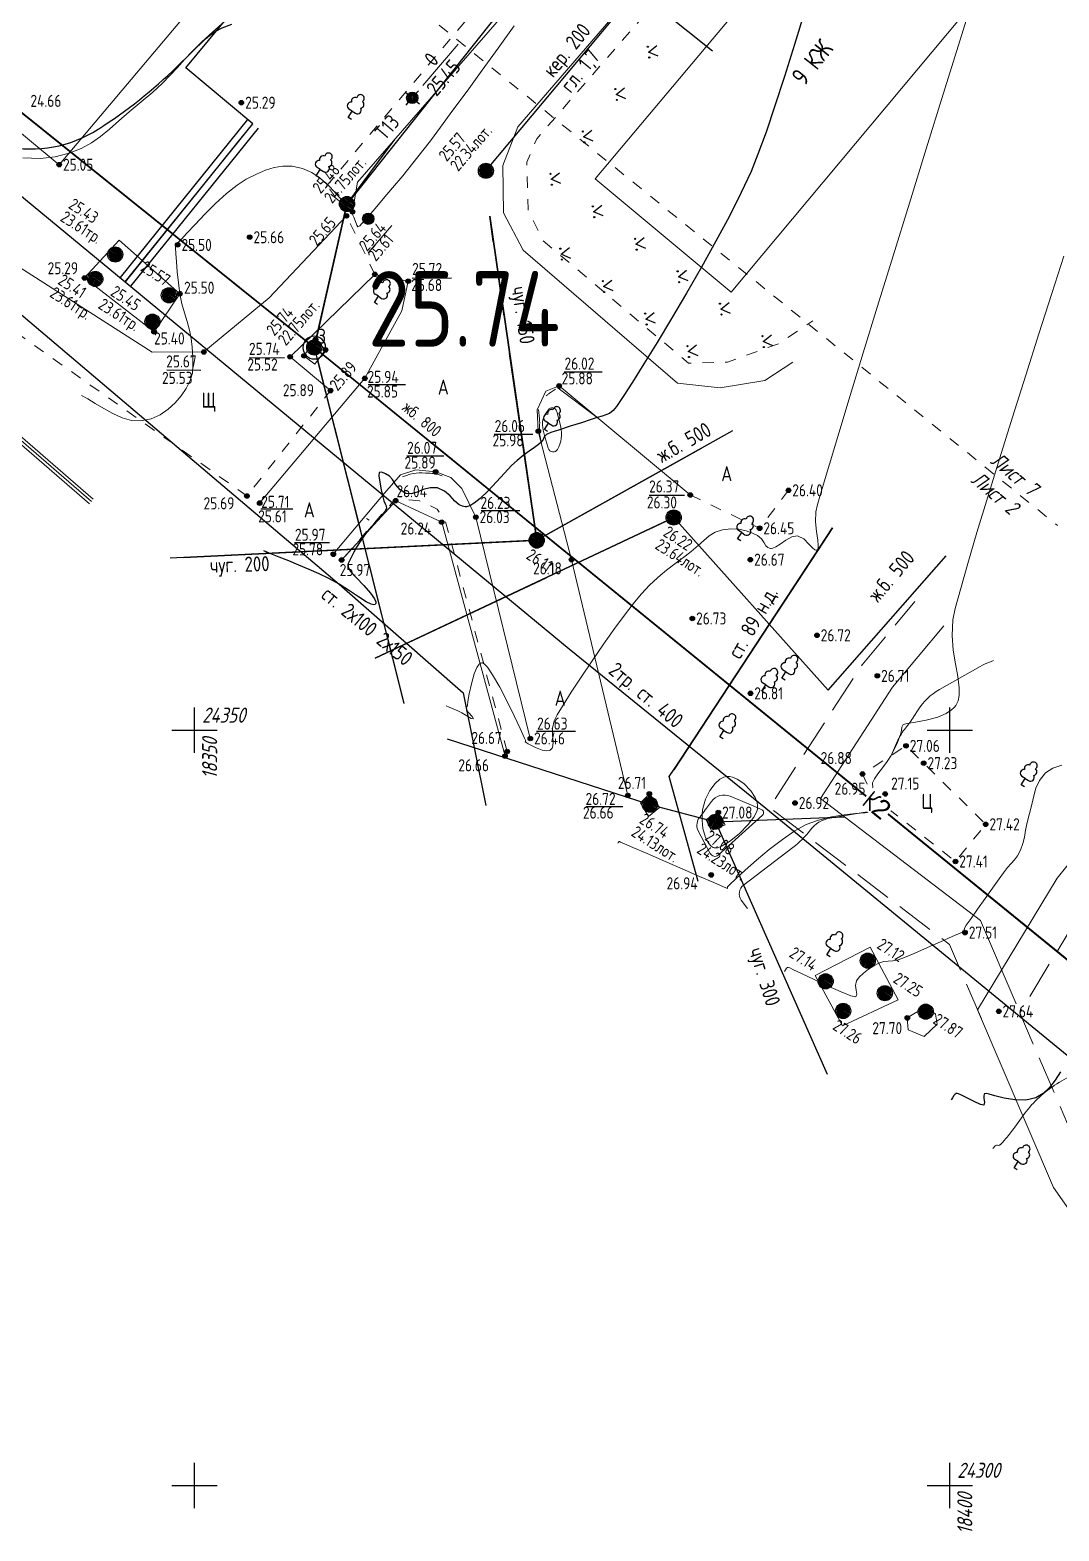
# Model space of a CAD drawing. Header units: metres. Extents: x 2491 to 4492, y 1184 to 2058.
# Drawn here: x 2931.1 to 2999.3, y 1303.2 to 1402.6 of the extents above; entities that cross this region are included whole.
import ezdxf
from ezdxf.enums import TextEntityAlignment as Align

# ---------------------------------------------------------------- set-up
doc = ezdxf.new("R2010")
doc.units = ezdxf.units.M
for name, pattern in [('g5_01_5x1_5', [1.5, 0.75, -0.75]), ('g5_05x2', [3.5, 2.5, -1]), ('осеваяX2', [4, 2.5, -0.5, 0.5, -0.5])]:
    doc.linetypes.add(name, pattern=pattern)
for name, color, linetype, transparency in [('01_Геодезические пункты', 7, 'Continuous', 0.6), ('02_Сетка', 7, 'Continuous', 0.6), ('03_Здания и строения', 7, 'Continuous', 0.6), ('06_Инженерно-технические сооружения', 7, 'Continuous', 0.6), ('10_Границы покрытий и угодий', 7, 'Continuous', 0.6), ('13_Растительность', 7, 'Continuous', 0.6), ('14_Ограждения', 7, 'Continuous', 0.6), ('19_Горизонтали', 7, 'Continuous', 0.6), ('30_Канализация', 7, 'Continuous', 0.6), ('32_Теплосеть', 7, 'Continuous', 0.6), ('33_Газопровод', 7, 'Continuous', 0.6), ('44_Крышки колодцев', 7, 'Continuous', 0.6), ('45_Номера колодцев', 7, 'Continuous', 0.6), ('61_Отметки высоты поверхности', 7, 'Continuous', 0.6)]:
    doc.layers.add(name, color=color, linetype=linetype, transparency=transparency)
doc.layers.add('rastr', color=7, linetype='Continuous')
doc.layers.add('Сетка', color=7, linetype='Continuous')
for name, color, linetype, lineweight in [('Сети_Г1.Метки', 132, 'Continuous', 30), ('Сети_Горизонтали.Вспомогательные', 1, 'Continuous', 9), ('Сети_Горизонтали.Основные', 1, 'Continuous', 30), ('Сети_К1', 42, 'Continuous', 30), ('Сети_К2', 40, 'Continuous', 30), ('Сети_К2.Метки', 40, 'Continuous', 30), ('Сети_Т', 1, 'Continuous', 30), ('Сети_Трасса', 1, 'осеваяX2', 30)]:
    doc.layers.add(name, color=color, linetype=linetype, lineweight=lineweight)
doc.styles.add('LIKE11', font='GOST_0.TTF')
doc.styles.add('LIKE14', font='GOST_0.TTF')
doc.styles.add('LIKE17', font='GOST_0.TTF')
doc.styles.add('LIKE32', font='GOST_0.TTF')
doc.styles.add('LIKE36', font='GOST_0.TTF')
doc.styles.add('Line_GUGK', font='GOST_0.TTF')
doc.styles.get("Standard").update_dxf_attribs({"font": 'GOST_0.TTF'})
doc.linetypes.add('g5_121_t', pattern='A,4,-0.4,["Т",Line_GUGK,S=1,R=0,X=0,Y=-0.5],-1.2,12', length=17.6)
doc.linetypes.add('g5_122_g', pattern='A,1,-1,1.5,-0.4,["Г",Line_GUGK,S=1,R=0,X=0,Y=-0.5],-1.5,1.5,-1,4,-1,4,-1,3', length=20.9)
doc.linetypes.add('g5_122_k', pattern='A,1,-1,1.5,-0.4,["К",Line_GUGK,S=1,R=0,X=0,Y=-0.5],-1.5,1.5,-1,4,-1,4,-1,3', length=20.9)
doc.linetypes.add('g5_122_kl', pattern='A,1,-1,1.5,-0.4,["Кл",Line_GUGK,S=1,R=0,X=0,Y=-0.5],-2.4,1.5,-1,4,-1,4,-1,3', length=21.8)
doc.linetypes.add('g5_122_t', pattern='A,1,-1,1.5,-0.4,["Т",Line_GUGK,S=1,R=0,X=0,Y=-0.5],-1.5,1.5,-1,4,-1,4,-1,3', length=20.9)
doc.linetypes.add('g5_472', pattern='A,0,-4,[25,GUGK_2005.shx,S=0.4,R=0,X=0,Y=-0.2],0', length=4)
doc.linetypes.add('g5_474_1a', pattern='A,1,-0.25,[28,GUGK_2005.shx,S=1,R=0,X=0,Y=0],-0.25,1', length=2.5)
doc.linetypes.add('g5_476_2c', pattern='A,2.75,-0.25,[32,GUGK_2005.shx,S=1,R=0,X=0,Y=0],-0.25,2.75', length=6)

# ---------------------------------------------------------------- blocks, each defined once
blk = doc.blocks.new('g5_117t')
h = blk.add_hatch(color=255)
h.paths.add_polyline_path([(-0.038, -0.038), (-0.461, -0.038, 0.367426), (-0.038, -0.461)])
h.paths.add_polyline_path([(0.037, -0.461, 0.367426), (0.461, -0.038), (0.037, -0.038)])
h.paths.add_polyline_path([(0.461, 0.037, 0.921954), (-0.461, 0.037)])
at = {"color": 0}
for points in [[(-0.5, 0), (0.5, 0)], [(0, -0.5), (0, 0)]]:
    blk.add_lwpolyline(points, dxfattribs=at)
blk.add_circle((0, 0), 0.5, dxfattribs=at)
blk = doc.blocks.new('g5_117kb')
h = blk.add_hatch(color=255)
h.paths.add_polyline_path([(0.037, 0.037), (0.461, 0.037, 0.367426), (0.037, 0.461)])
h.paths.add_polyline_path([(-0.038, 0.461, 0.367426), (-0.461, 0.037), (-0.038, 0.037)])
h.paths.add_polyline_path([(-0.038, -0.038), (-0.461, -0.038, 0.367426), (-0.038, -0.461)])
h.paths.add_polyline_path([(0.037, -0.461, 0.367426), (0.461, -0.038), (0.037, -0.038)])
at = {"color": 0}
for points in [[(-0.5, 0), (0.5, 0)], [(0, 0.5), (0, -0.5)]]:
    blk.add_lwpolyline(points, dxfattribs=at)
blk.add_circle((0, 0), 0.5, dxfattribs=at)
blk = doc.blocks.new('g5_388_1')
at = {"color": 0}
blk.add_lwpolyline([(0, 0.497), (0.257, 0.497, 0.798042), (0.365, 0.973, 0.636328), (0.231, 1.405, 0.533064), (0, 1.75, 0.533064), (-0.231, 1.405, 0.636328), (-0.365, 0.973, 0.798042), (-0.257, 0.497)], format="xyb", dxfattribs=at)
for points in [[(0, 0.497), (-0.257, 0.497)], [(0.25, 0), (0, 0), (0, 0.497)]]:
    blk.add_lwpolyline(points, dxfattribs=at)
blk = doc.blocks.new('g5_117')
h = blk.add_hatch(color=255)
h.paths.add_polyline_path([(-0.299, 0.352), (0.352, -0.299, 0.177899), (0.463, 0, 0.639215)])
h.paths.add_polyline_path([(-0.352, 0.299, 0.177899), (-0.463, 0, 0.639215), (0.299, -0.352)])
at = {"color": 0}
blk.add_lwpolyline([(0.354, -0.354), (-0.354, 0.354)], dxfattribs=at)
blk.add_circle((0, 0), 0.5, dxfattribs=at)
blk = doc.blocks.new('g5_012')
at = {"color": 92}
for points in [[(0, -1.5), (0, 1.5)], [(-1.5, 0), (1.5, 0)]]:
    blk.add_lwpolyline(points, dxfattribs=at)
blk = doc.blocks.new('g5_330')
blk.add_hatch(color=0).paths.add_polyline_path([(0.15, 0, 1), (-0.15, 0, 1)])
at = {"color": 0}
blk.add_circle((0, 0), 0.15, dxfattribs=at)
blk = doc.blocks.new('g5_117kl')
h = blk.add_hatch(color=255)
h.paths.add_polyline_path([(0.418, 0.198, 0.633652), (-0.418, 0.198)])
h.paths.add_polyline_path([(-0.446, 0.122, 0.067116), (-0.463, 0, 0.067116), (-0.446, -0.122), (0.446, -0.122, 0.067116), (0.463, 0, 0.067116), (0.446, 0.122)])
h.paths.add_polyline_path([(-0.418, -0.198, 0.633652), (0.418, -0.198)])
at = {"color": 0}
for p, q in [((-0.474, 0.16), (0.474, 0.16)), ((-0.474, -0.16), (0.474, -0.16))]:
    blk.add_line(p, q, dxfattribs=at)
blk.add_circle((0, 0), 0.5, dxfattribs=at)
blk = doc.blocks.new('g5_416')
at = {"color": 0}
blk.add_lwpolyline([(0.362, 0.6), (0, 0), (-0.362, 0.6)], dxfattribs=at)
for centre in [(-0.362, 0), (0.362, 0)]:
    blk.add_circle(centre, 0.0375, dxfattribs=at)
blk = doc.blocks.new('g5_128b')
h = blk.add_hatch(color=255)
h.paths.add_polyline_path([(-0.163, 0.296, 0.273653), (-0.338, 0, 0.273653), (-0.163, -0.296)])
h.paths.add_polyline_path([(0.087, 0.326, 0.131884), (-0.087, 0.326), (-0.087, -0.326, 0.131884), (0.087, -0.326)])
h.paths.add_polyline_path([(0.163, -0.296, 0.273653), (0.338, 0, 0.273653), (0.163, 0.296)])
at = {"color": 0}
for points in [[(-0.125, -0.354), (-0.125, 0.354)], [(0.125, -0.354), (0.125, 0.354)]]:
    blk.add_lwpolyline(points, dxfattribs=at)
blk.add_circle((0, 0), 0.375, dxfattribs=at)
blk = doc.blocks.new('g5_005_1')
h = blk.add_hatch(color=255)
edge = h.paths.add_edge_path()
edge.add_arc((0, 0), 0.338, 0, 360)
edge = h.paths.add_edge_path(flags=16)
edge.add_arc((0, 0), 0.1, 0, 360)
at = {"color": 0}
for p, q in [((-0.625, 0), (-0.375, 0)), ((0, 0.625), (0, 0.375)), ((0.375, 0), (0.625, 0)), ((0, -0.375), (0, -0.625))]:
    blk.add_line(p, q, dxfattribs=at)
for radius in [0.375, 0.0625]:
    blk.add_circle((0, 0), radius, dxfattribs=at)

msp = doc.modelspace()

# ---------------------------------------------------------------- linework, layer by layer
at = {"layer": '01_Геодезические пункты', "color": 7, "lineweight": 20, "flags": 128}
msp.add_lwpolyline([(2959.476, 1401.678), (2957.149, 1398.961)], dxfattribs=at)
at = {"layer": '03_Здания и строения', "color": 7, "linetype": 'Continuous', "lineweight": 20, "flags": 128}
msp.add_lwpolyline([(3069.687, 1495.024), (3036.338, 1454.935), (3031.907, 1458.675), (3000.328, 1421.124), (2995.659, 1425.029), (2968.563, 1392.768), (2977.551, 1385.267), (3004.184, 1417.107), (3008.578, 1413.476), (3041.129, 1452.411), (3045.681, 1448.698), (3078.003, 1488), (3069.687, 1495.024)], dxfattribs=at)
at = {"layer": '06_Инженерно-технические сооружения', "color": 7, "linetype": 'Continuous', "lineweight": 20, "flags": 128}
for points in [[(2939.349, 1382.643), (2934.742, 1386.21), (2937.048, 1388.723), (2941.059, 1385.164), (2939.349, 1382.643)], [(2949.274, 1381.054), (2950.035, 1382.137), (2950.702, 1381.445), (2949.984, 1380.512), (2949.274, 1381.054)], [(2949.274, 1381.054), (2950.035, 1382.137), (2950.702, 1381.445), (2949.984, 1380.512), (2949.274, 1381.054)], [(2972.822, 1351.14), (2972.141, 1352.048), (2971.562, 1351.462), (2972.088, 1350.557), (2972.822, 1351.14)], [(2975.892, 1350.362), (2976.709, 1350.815), (2977.151, 1349.994), (2976.262, 1349.617), (2975.892, 1350.362)], [(2983.129, 1340.024), (2986.771, 1341.894), (2988.627, 1338.418), (2984.928, 1336.693), (2983.129, 1340.024)], [(2989.288, 1336.427), (2989.221, 1337.218), (2990.475, 1337.963), (2991.084, 1337.465), (2991.188, 1336.814), (2990.346, 1335.978), (2989.288, 1336.427)]]:
    msp.add_lwpolyline(points, dxfattribs=at)
at = {"layer": '10_Границы покрытий и угодий', "color": 7, "linetype": 'Continuous', "lineweight": 20, "flags": 128}
for points in [[(2952.488, 1390.592), (2952.818, 1392.544), (2972.789, 1415.496), (2982.971, 1427.608), (2988.297, 1433.934), (2991.204, 1435.16), (2995.75, 1436.145), (2997.017, 1436.607), (2999.582, 1439.213), (3017.866, 1461.459), (3024.623, 1469.68), (3025.257, 1473.315), (3024.495, 1475.546), (3022.935, 1477.264), (3015.017, 1484.075), (3012.747, 1486.028), (3011.185, 1487.372), (2989.261, 1506.284), (2972.006, 1521.235)], [(2976.71, 1411.631), (2963.429, 1396.22), (2962.443, 1393.646), (2962.49, 1390.528), (2963.783, 1388.06), (2974.01, 1379.248), (2976.833, 1378.94), (2979.792, 1379.419), (2981.642, 1380.624)], [(2918.553, 1394.511), (2939.218, 1381.288), (2942.643, 1381.308), (2946.97, 1384.896), (2952.091, 1390.318)], [(2953.97, 1386.449), (2956.178, 1386), (2955.76, 1384.041), (2953.306, 1379.565), (2946.339, 1371.305)], [(2953.97, 1386.449), (2948.355, 1380.988), (2951.035, 1378.753)], [(2953.97, 1386.449), (2948.355, 1380.988), (2951.035, 1378.753)], [(2970.719, 1351.94), (2966.984, 1367.554), (2964.79, 1376.07), (2964.721, 1377.478), (2965.285, 1378.713), (2966.168, 1379.062), (2974.85, 1371.841)], [(2951.216, 1367.917), (2954.613, 1371.971), (2955.672, 1373.185), (2956.676, 1373.504), (2957.997, 1373.368), (2958.999, 1373.007), (2959.732, 1372.261), (2960.651, 1370.376), (2964.258, 1355.722)], [(2996.427, 1338.144), (2994.061, 1343.662), (2983.463, 1351.743), (2988.242, 1359.117), (2991.645, 1363.173)], [(3004.907, 1353.621), (2999.149, 1346.472), (2993.876, 1337.749), (2998.908, 1326.001), (3004.985, 1317.322), (3023.595, 1308.755), (3029.273, 1311.673), (3034.183, 1317.238), (3037.029, 1321.827), (3038.554, 1325.59)]]:
    msp.add_lwpolyline(points, dxfattribs=at)
at = {"layer": '10_Границы покрытий и угодий', "color": 7, "linetype": 'g5_01_5x1_5', "lineweight": 20, "flags": 128}
for points in [[(2973.45, 1419.229), (2950.62, 1392.124), (2952.488, 1390.592)], [(2977.74, 1410.412), (2964.681, 1395.42), (2964.023, 1393.875), (2964.109, 1390.722), (2965.115, 1388.677), (2974.73, 1380.568), (2977.312, 1380.627), (2980.751, 1381.881), (2982.968, 1383.374)], [(2916.793, 1392.229), (2926.774, 1385.043), (2945.496, 1371.775), (2951.035, 1378.753)], [(2953.97, 1386.449), (2952.091, 1390.318)], [(2953.97, 1386.449), (2952.091, 1390.318)], [(2962.729, 1354.858), (2958.641, 1370.113), (2958.085, 1370.908), (2956.913, 1371.454), (2955.342, 1371.592), (2951.765, 1367.533)], [(2974.85, 1371.841), (2979.441, 1369.638), (2981.357, 1372.15)], [(2986.255, 1353.367), (2986.943, 1351.87), (2992.411, 1347.576), (2994.409, 1350.038), (2990.308, 1354.085), (2989.133, 1355.229), (2986.255, 1353.367)]]:
    msp.add_lwpolyline(points, dxfattribs=at)
at = {"layer": '10_Границы покрытий и угодий', "color": 7, "linetype": 'g5_05x2', "lineweight": 20, "flags": 128}
for points in [[(2994.129, 1337.159), (2992.023, 1342.072), (2980.105, 1351.159), (2986.228, 1360.606), (2989.73, 1364.78)], [(3006.854, 1352.053), (3001.201, 1345.035), (2996.68, 1337.554), (3001.104, 1327.223), (3006.645, 1319.31), (3023.535, 1311.535), (3027.711, 1313.681), (3032.169, 1318.734), (3034.792, 1322.963), (3036.237, 1326.529)]]:
    msp.add_lwpolyline(points, dxfattribs=at)
at = {"layer": '14_Ограждения', "color": 7, "linetype": 'g5_474_1a', "lineweight": 20, "flags": 128}
msp.add_lwpolyline([(2856.498, 1469.852), (2849.887, 1462.233), (2857.687, 1455.656), (2868.671, 1446.707), (2887.938, 1430.69), (2898.045, 1422.53), (2920.188, 1404.382), (2933.069, 1393.707), (2942.35, 1404.731)], dxfattribs=at)
at = {"layer": '14_Ограждения', "color": 7, "linetype": 'Continuous', "lineweight": 20, "flags": 128}
for points in [[(2853.306, 1441.331), (2865.779, 1431.367), (2935.065, 1371.261)], [(2853.556, 1441.643), (2866.035, 1431.675), (2935.327, 1371.563)]]:
    msp.add_lwpolyline(points, dxfattribs=at)
at = {"layer": '14_Ограждения', "color": 7, "linetype": 'g5_472', "lineweight": 20, "flags": 128}
msp.add_lwpolyline([(2853.431, 1441.487), (2865.907, 1431.521), (2935.196, 1371.412)], dxfattribs=at)
at = {"layer": '14_Ограждения', "color": 7, "linetype": 'g5_476_2c', "lineweight": 20, "flags": 128}
msp.add_lwpolyline([(2951.765, 1367.533), (2955.348, 1371.463), (2958.395, 1370.04), (2962.588, 1354.544)], dxfattribs=at)
at = {"layer": '19_Горизонтали', "color": 32, "linetype": 'Continuous', "lineweight": 30, "elevation": 25, "flags": 128}
msp.add_lwpolyline([(2920.239, 1397.771, 0.005629), (2920.55, 1397.716), (2921.594, 1397.543, -0.145001), (2923.269, 1396.728), (2923.269, 1396.728, 0.13461), (2924.937, 1395.875), (2929.496, 1394.925, 0.195998), (2935.642, 1396.054), (2935.685, 1396.082, 0.051041), (2940.863, 1400.191), (2942.76, 1402.04, -0.097929), (2943.868, 1402.762), (2944.493, 1403.013)], format="xyb", dxfattribs=at)
at = {"layer": '19_Горизонтали', "color": 32, "linetype": 'Continuous', "lineweight": 20, "flags": 128}
for points, elevation in [([(2965.938, 1378.848), (2965.522, 1378.573, 0.032398), (2965.372, 1378.458), (2965.3, 1378.396)], 26), ([(2964.979, 1375.335), (2964.89, 1375.803, -0.072414), (2964.867, 1376.342), (2964.867, 1376.342, 0.048972), (2964.869, 1376.884), (2964.811, 1377.501)], 26), ([(2958.42, 1373.118), (2958.158, 1373.194, 0.053611), (2957.742, 1373.268), (2957.742, 1373.268, 0.004771), (2957.318, 1373.293), (2957.098, 1373.304, 0.083565), (2956.312, 1373.211), (2955.993, 1373.118, 0.01447), (2955.862, 1373.075), (2955.796, 1373.052), (2955.796, 1373.052)], 26), ([(2988.142, 1354.588), (2988.604, 1355.614, -0.06876), (2989.103, 1356.407), (2989.103, 1356.407, 0.033561), (2989.66, 1357.169), (2989.941, 1357.615, -0.123405), (2991.346, 1358.953), (2994.052, 1360.487, -0.036489), (2994.624, 1360.758), (2994.92, 1360.873)], 27), ([(2978.637, 1344.455), (2978.229, 1345.025, -0.405823), (2978.379, 1346.018), (2981.648, 1348.506, 0.068022), (2982.794, 1349.653), (2982.794, 1349.653, -0.191136), (2984.094, 1350.44), (2987.341, 1350.986, 0.33065), (2987.545, 1351.198), (2987.568, 1351.379)], 27), ([(3001.659, 1334.018, 0.075282), (2998.976, 1332.759), (2998.921, 1332.722, 0.090112), (2996.896, 1330.763), (2996.337, 1329.983, -0.021704), (2995.753, 1329.241), (2995.515, 1328.963, -0.04092), (2995.364, 1328.813), (2995.354, 1328.805, -0.286524), (2995.196, 1328.783), (2995.196, 1328.783, 0.33361), (2995.049, 1328.749), (2994.894, 1328.565)], 28)]:
    msp.add_lwpolyline(points, format="xyb", dxfattribs=dict(at, elevation=elevation))
at = {"layer": '19_Горизонтали', "color": 32, "linetype": 'Continuous', "lineweight": 20, "elevation": 26, "flags": 128}
for points in [[(2966.106, 1378.908), (2968.689, 1376.965)], [(2953.587, 1370.176), (2953.408, 1370.294)]]:
    msp.add_lwpolyline(points, dxfattribs=at)
at = {"layer": '19_Горизонтали', "color": 32, "linetype": 'Continuous', "lineweight": 20, "flags": 128}
for points, elevation in [([(2965.225, 1377.143, 0.166588), (2965.066, 1376.483), (2965.066, 1376.483, 0.046834), (2965.197, 1375.782), (2965.44, 1374.937, 0.663975), (2966.066, 1374.862), (2966.066, 1374.862, 0.193477), (2966.27, 1376.356), (2966.014, 1377.373, 0.657559), (2965.432, 1377.467)], 26), ([(2975.517, 1350.523, -0.090931), (2975.423, 1350.428), (2975.423, 1350.428, 0.184593), (2975.352, 1350.323), (2975.304, 1350.118, 0.182593), (2975.372, 1349.602), (2976.171, 1348.114, 0.207871), (2976.409, 1347.926), (2976.409, 1347.926, 0.252696), (2976.692, 1347.994), (2979.637, 1350.638, 0.52435), (2979.591, 1350.995), (2979.591, 1350.995, 0.021343), (2979.018, 1351.262), (2977.491, 1351.894, 0.344789), (2976.253, 1351.55), (2975.922, 1351.101, 0.009569), (2975.624, 1350.68)], 27)]:
    msp.add_lwpolyline(points, format="xyb", close=True, dxfattribs=dict(at, elevation=elevation))
at = {"layer": '30_Канализация', "color": 42, "linetype": 'g5_122_kl', "lineweight": 30, "flags": 128}
for points in [[(2573.205, 1770.447), (2565.789, 1625.953), (2660.178, 1571.132), (2816.617, 1488.592), (2949.954, 1381.6), (3024.481, 1321.008), (3045.266, 1304.235), (3096.516, 1320.248), (3183.384, 1424.575), (3235.906, 1417.46), (3257.899, 1413.341), (3277.77, 1408.372)], [(2952.099, 1391.028), (2988.346, 1436.727), (3001.279, 1442.956), (3023.626, 1470.585), (3032.856, 1462.71), (3060.167, 1494.833), (3077.7, 1509.732)], [(2949.954, 1381.6), (2952.122, 1391.103), (2955.291, 1395.382)], [(2949.954, 1381.6), (2952.108, 1391.014)], [(2949.954, 1381.6), (2955.891, 1358.042)]]:
    msp.add_lwpolyline(points, dxfattribs=at)
at = {"layer": '30_Канализация', "color": 12, "linetype": 'g5_122_k', "lineweight": 30, "flags": 128}
for points in [[(2961.321, 1393.308), (2971.322, 1405.262), (2976.316, 1401.244)], [(2964.682, 1368.841), (2961.569, 1390.305)], [(2964.682, 1368.841), (2977.662, 1376.105)], [(2953.994, 1361.029), (2973.752, 1370.349), (2983.987, 1358.917), (2991.793, 1367.819)], [(2964.682, 1368.841), (2940.415, 1367.658)], [(2958.746, 1355.706), (2972.177, 1351.339), (2976.518, 1350.207), (2985.076, 1350.53)], [(2976.518, 1350.207), (2983.92, 1333.499)]]:
    msp.add_lwpolyline(points, dxfattribs=at)
at = {"layer": '32_Теплосеть', "color": 5, "linetype": 'g5_121_t', "lineweight": 30, "flags": 128}
for points in [[(2867.364, 1443.913), (2895.337, 1420.729), (2934.021, 1388.772), (2937.446, 1385.951), (2966.84, 1361.665), (2979.859, 1351.099), (3000.431, 1334.251), (3012.956, 1324.178), (3022.936, 1315.939), (3041.34, 1303.305), (3059.732, 1324.383)], [(2937.446, 1385.951), (2945.885, 1396.418), (2941.459, 1400.118), (2945.835, 1405.444)]]:
    msp.add_lwpolyline(points, dxfattribs=at)
at = {"layer": '32_Теплосеть', "color": 5, "linetype": 'g5_122_t', "lineweight": 30, "flags": 128}
msp.add_lwpolyline([(2865.598, 1428.51), (2870.596, 1434.306), (2902.794, 1407.222), (2925.863, 1387.741), (2951.605, 1365.941), (2959.817, 1358.75), (2961.31, 1351.286)], dxfattribs=at)
at = {"layer": '33_Газопровод', "color": 132, "linetype": 'g5_122_g', "lineweight": 30, "flags": 128}
msp.add_lwpolyline([(2975.383, 1346.252), (2973.457, 1353.203), (2974.082, 1354.103), (2984.27, 1369.655)], dxfattribs=at)
at = {"layer": '61_Отметки высоты поверхности', "color": 7, "linetype": 'Continuous', "lineweight": 5, "flags": 128}
msp.add_lwpolyline([(2953.529, 1387.873), (2955.083, 1389.672)], dxfattribs=at)
at = {"layer": '61_Отметки высоты поверхности', "flags": 128}
for points in [[(2956.445, 1386.19), (2959.042, 1386.21)], [(2945.647, 1380.925), (2947.994, 1380.933)], [(2940.199, 1380.119), (2942.44, 1380.104)], [(2966.507, 1379.995), (2969.027, 1379.987)], [(2953.531, 1379.159), (2955.999, 1379.153)], [(2961.874, 1375.869), (2964.429, 1375.869)], [(2956.079, 1374.432), (2958.525, 1374.432)], [(2972.126, 1371.834), (2974.471, 1371.823)], [(2946.421, 1370.918), (2948.542, 1370.925)], [(2961.006, 1370.81), (2963.566, 1370.81)], [(2948.651, 1368.689), (2950.965, 1368.699)], [(2964.677, 1356.204), (2967.263, 1356.194)], [(2967.966, 1351.207), (2970.391, 1351.217)]]:
    msp.add_lwpolyline(points, dxfattribs=at)
at = {"layer": 'rastr', "color": 5, "linetype": 'g5_01_5x1_5', "lineweight": 20, "flags": 128}
msp.add_lwpolyline([(2938.393, 1418.995), (2999.164, 1369.815)], dxfattribs=at)
at = {"layer": 'Сети_Г1.Метки', "color": 132, "linetype": 'Continuous', "lineweight": 30}
for p, q in [((2984.27, 1369.655), (2983.275, 1368.139)), ((2983.275, 1368.139), (2973.77, 1353.653))]:
    msp.add_line(p, q, dxfattribs=at)
at = {"layer": 'Сети_Горизонтали.Вспомогательные', "color": 42, "linetype": 'Continuous', "lineweight": 9, "flags": 128}
for points, elevation in [([(2993.811, 1405.479), (2992.716, 1401.972), (2991.597, 1398.376), (2990.472, 1394.754), (2989.36, 1391.168), (2988.282, 1387.68), (2987.256, 1384.351), (2986.302, 1381.244), (2985.438, 1378.421), (2984.685, 1375.944), (2984.06, 1373.875), (2983.584, 1372.275), (2983.276, 1371.207), (2983.155, 1370.734), (2983.136, 1370.066), (2983.206, 1369.419), (2983.294, 1368.853), (2983.33, 1368.5), (2983.313, 1368.315), (2983.272, 1368.237), (2983.24, 1368.213), (2983.196, 1368.198), (2983.102, 1368.215), (2982.947, 1368.332), (2982.712, 1368.593), (2982.365, 1368.943), (2981.948, 1369.133), (2981.57, 1369.061), (2981.18, 1368.844), (2980.799, 1368.58), (2980.516, 1368.401), (2980.324, 1368.319), (2980.208, 1368.301), (2980.155, 1368.306), (2980.093, 1368.321), (2979.988, 1368.37), (2979.865, 1368.482), (2979.736, 1368.677), (2979.566, 1368.943), (2979.302, 1369.165), (2978.977, 1369.315), (2978.561, 1369.461), (2978.077, 1369.569), (2977.544, 1369.607), (2976.985, 1369.542), (2976.494, 1369.375), (2976.105, 1369.137), (2975.755, 1368.838), (2975.379, 1368.488), (2974.912, 1368.095), (2974.517, 1367.799), (2974.093, 1367.489), (2973.643, 1367.153), (2973.168, 1366.779), (2972.671, 1366.354), (2972.152, 1365.866), (2971.615, 1365.303), (2971.151, 1364.746), (2970.552, 1363.962), (2969.859, 1363.012), (2969.114, 1361.958), (2968.357, 1360.861), (2967.629, 1359.783), (2966.971, 1358.785), (2966.425, 1357.928), (2966.031, 1357.275), (2965.83, 1356.886), (2965.729, 1356.407), (2965.733, 1355.938), (2965.764, 1355.516), (2965.753, 1355.234), (2965.698, 1355.067), (2965.629, 1354.981), (2965.583, 1354.946), (2965.515, 1354.914), (2965.348, 1354.893), (2965.042, 1354.946), (2964.6, 1355.117), (2964.128, 1355.365), (2963.927, 1355.489), (2963.963, 1355.555), (2963.862, 1355.781), (2963.592, 1356.373), (2963.199, 1357.209), (2962.731, 1358.164), (2962.236, 1359.116), (2961.759, 1359.943), (2961.424, 1360.431), (2961.215, 1360.655), (2961.101, 1360.721), (2961.054, 1360.727), (2960.995, 1360.713), (2960.883, 1360.638), (2960.728, 1360.425), (2960.546, 1360), (2960.361, 1359.344), (2960.222, 1358.683), (2960.132, 1358.157), (2960.091, 1357.908), (2960.044, 1357.749), (2960.043, 1357.598), (2960.188, 1357.412), (2960.411, 1357.173), (2960.49, 1357.011), (2960.339, 1357.046), (2960.065, 1357.225), (2959.731, 1357.425), (2959.453, 1357.551), (2959.163, 1357.674), (2958.893, 1357.785), (2958.678, 1357.873)], 26.5), ([(2944.017, 1403.182), (2943.243, 1402.511), (2942.499, 1401.825), (2941.892, 1401.218), (2941.374, 1400.665), (2940.899, 1400.142), (2940.419, 1399.626), (2939.888, 1399.091), (2939.259, 1398.514), (2938.484, 1397.871), (2937.692, 1397.215), (2937.011, 1396.613), (2936.398, 1396.069), (2935.807, 1395.582), (2935.196, 1395.154), (2934.52, 1394.787), (2933.736, 1394.481), (2932.799, 1394.237), (2931.8, 1394.128), (2930.669, 1394.158)], 25), ([(2963.202, 1402.908), (2962.134, 1401.428), (2961.079, 1399.971), (2960.07, 1398.582), (2959.139, 1397.309), (2958.321, 1396.197), (2957.647, 1395.293), (2957.151, 1394.642), (2956.489, 1393.807), (2955.81, 1392.975), (2955.146, 1392.177), (2954.527, 1391.446), (2953.983, 1390.812), (2953.545, 1390.309), (2953.243, 1389.967), (2953.109, 1389.819), (2952.97, 1389.66), (2952.844, 1389.598), (2952.775, 1389.702), (2952.693, 1389.94), (2952.578, 1390.241), (2952.411, 1390.539), (2952.223, 1390.794), (2951.906, 1391.207), (2951.48, 1391.715), (2950.971, 1392.257), (2950.401, 1392.771), (2949.792, 1393.194), (2949.169, 1393.464), (2948.489, 1393.603), (2947.879, 1393.621), (2947.303, 1393.532), (2946.729, 1393.348), (2946.12, 1393.081), (2945.444, 1392.745), (2944.841, 1392.36), (2944.15, 1391.799), (2943.423, 1391.132), (2942.709, 1390.429), (2942.06, 1389.757), (2941.526, 1389.186), (2941.16, 1388.784), (2941.011, 1388.621), (2940.9, 1388.524), (2940.825, 1388.456), (2940.794, 1388.403), (2940.769, 1388.347), (2940.774, 1388.202), (2940.793, 1387.824), (2940.829, 1387.273), (2940.884, 1386.607), (2940.96, 1385.884), (2941.059, 1385.164), (2941.194, 1384.499), (2941.359, 1383.891), (2941.533, 1383.319), (2941.692, 1382.763), (2941.813, 1382.203), (2941.875, 1381.619), (2941.909, 1380.965), (2941.925, 1380.414), (2941.884, 1379.917), (2941.747, 1379.424), (2941.474, 1378.885), (2941.147, 1378.403), (2940.751, 1377.937), (2940.288, 1377.513), (2939.755, 1377.156), (2939.153, 1376.892), (2938.48, 1376.747), (2937.862, 1376.772), (2937.233, 1376.947), (2936.612, 1377.226), (2936.015, 1377.56), (2935.459, 1377.903), (2934.964, 1378.207), (2934.545, 1378.425)], 25.5), ([(2999.58, 1387.662), (2998.78, 1385.173), (2997.931, 1382.515), (2997.059, 1379.765), (2996.188, 1376.998), (2995.344, 1374.292), (2994.551, 1371.722), (2993.835, 1369.364), (2993.22, 1367.294), (2992.733, 1365.59), (2992.397, 1364.327), (2992.238, 1363.581), (2992.183, 1362.548), (2992.261, 1361.571), (2992.409, 1360.659), (2992.562, 1359.826), (2992.659, 1359.081), (2992.653, 1358.557), (2992.579, 1358.21), (2992.488, 1358.002), (2992.429, 1357.905), (2992.349, 1357.798), (2992.155, 1357.606), (2991.797, 1357.367), (2991.232, 1357.127), (2990.47, 1356.926), (2989.757, 1356.802), (2989.211, 1356.719), (2988.949, 1356.64), (2988.858, 1356.463), (2988.842, 1356.273), (2988.799, 1356.045), (2988.707, 1355.796), (2988.566, 1355.452), (2988.377, 1355.04), (2988.142, 1354.588), (2987.889, 1354.196), (2987.582, 1353.784), (2987.28, 1353.388), (2987.041, 1353.04), (2986.926, 1352.774), (2986.931, 1352.452), (2987.028, 1352.176), (2987.159, 1351.915), (2987.314, 1351.692), (2987.473, 1351.524), (2987.568, 1351.379), (2987.591, 1351.186), (2987.521, 1351.016), (2987.418, 1350.932), (2987.279, 1350.882), (2987.104, 1350.834), (2986.886, 1350.814), (2986.433, 1350.791), (2985.799, 1350.747), (2985.037, 1350.665), (2984.203, 1350.529), (2983.35, 1350.319), (2982.533, 1350.018), (2981.785, 1349.607), (2980.949, 1349.031), (2980.082, 1348.359), (2979.243, 1347.658), (2978.489, 1346.994), (2977.877, 1346.436), (2977.467, 1346.049), (2977.315, 1345.901), (2977.313, 1345.838), (2977.309, 1345.782), (2977.062, 1345.888), (2976.404, 1346.174), (2975.452, 1346.59), (2974.324, 1347.083), (2973.137, 1347.602), (2972.008, 1348.095), (2971.055, 1348.511), (2970.497, 1348.754), (2970.238, 1348.865), (2970.155, 1348.9), (2970.143, 1348.904), (2970.136, 1348.9), (2970.115, 1348.881), (2970.08, 1348.838), (2970.05, 1348.797)], 27), ([(2999.446, 1353.959), (2998.866, 1353.764), (2998.378, 1353.438), (2997.976, 1352.945), (2997.736, 1352.44), (2997.59, 1351.912), (2997.471, 1351.351), (2997.311, 1350.746), (2997.152, 1350.162), (2997.054, 1349.653), (2996.975, 1349.194), (2996.874, 1348.761), (2996.71, 1348.328), (2996.507, 1347.954), (2996.308, 1347.676), (2996.098, 1347.435), (2995.865, 1347.172), (2995.595, 1346.829), (2995.299, 1346.417), (2994.872, 1345.817), (2994.376, 1345.12), (2993.878, 1344.416), (2993.44, 1343.795), (2993.126, 1343.348), (2993.002, 1343.164), (2992.993, 1343.06), (2992.977, 1342.963), (2992.756, 1342.855), (2992.198, 1342.6), (2991.425, 1342.254), (2990.56, 1341.871), (2989.723, 1341.509), (2989.037, 1341.222), (2988.623, 1341.066), (2988.26, 1340.992), (2987.962, 1340.975), (2987.672, 1340.946), (2987.331, 1340.836), (2986.998, 1340.663), (2986.646, 1340.436), (2986.312, 1340.18), (2986.036, 1339.918), (2985.856, 1339.672), (2985.797, 1339.364), (2985.842, 1339.049), (2985.88, 1338.78), (2985.804, 1338.607), (2985.49, 1338.672), (2984.836, 1338.938), (2983.981, 1339.326), (2983.064, 1339.759), (2982.222, 1340.161), (2981.696, 1340.408), (2981.434, 1340.524), (2981.34, 1340.558), (2981.319, 1340.561), (2981.284, 1340.549), (2981.225, 1340.503), (2981.156, 1340.407), (2981.088, 1340.296)], 27.5)]:
    msp.add_lwpolyline(points, dxfattribs=dict(at, elevation=elevation))
at = {"layer": 'Сети_Горизонтали.Вспомогательные', "color": 42, "linetype": 'Continuous', "lineweight": 9, "elevation": 27, "flags": 128}
msp.add_lwpolyline([(2975.691, 1351.09), (2975.669, 1350.963), (2975.641, 1350.702), (2975.636, 1350.299), (2975.693, 1349.769), (2975.857, 1349.171), (2976.054, 1348.792), (2976.236, 1348.591), (2976.372, 1348.506), (2976.443, 1348.48), (2976.509, 1348.47), (2976.671, 1348.489), (2976.973, 1348.606), (2977.451, 1348.897), (2978.094, 1349.414), (2978.69, 1350.019), (2979.059, 1350.507), (2979.239, 1350.846), (2979.3, 1351.049), (2979.31, 1351.141), (2979.308, 1351.249), (2979.27, 1351.472), (2979.14, 1351.814), (2978.858, 1352.261), (2978.388, 1352.749), (2977.966, 1353.036), (2977.65, 1353.165), (2977.449, 1353.202), (2977.354, 1353.203), (2977.261, 1353.194), (2977.078, 1353.149), (2976.815, 1353.019), (2976.49, 1352.744), (2976.14, 1352.274), (2975.868, 1351.706), (2975.691, 1351.09)], close=True, dxfattribs=at)
at = {"layer": 'Сети_Горизонтали.Основные', "color": 40, "linetype": 'Continuous', "lineweight": 30, "flags": 128}
for points, elevation in [([(2982.427, 1403.888), (2981.746, 1401.663), (2981.084, 1399.552), (2980.453, 1397.605), (2979.866, 1395.873), (2979.335, 1394.408), (2978.873, 1393.259), (2978.226, 1391.863), (2977.439, 1390.306), (2976.547, 1388.641), (2975.587, 1386.92), (2974.594, 1385.195), (2973.604, 1383.519), (2972.654, 1381.945), (2971.78, 1380.525), (2971.017, 1379.31), (2970.401, 1378.355), (2969.969, 1377.71), (2969.756, 1377.429), (2969.502, 1377.245), (2969.266, 1377.144), (2969.008, 1377.069), (2968.689, 1376.965), (2968.287, 1376.829), (2967.649, 1376.627), (2966.904, 1376.394), (2966.182, 1376.164), (2965.612, 1375.97), (2965.325, 1375.845), (2965.185, 1375.687), (2965.106, 1375.519), (2964.979, 1375.335), (2964.807, 1375.189), (2964.533, 1374.991), (2964.186, 1374.745), (2963.793, 1374.458), (2963.383, 1374.134), (2963.025, 1373.789), (2962.562, 1373.29), (2962.032, 1372.71), (2961.475, 1372.123), (2960.932, 1371.605), (2960.532, 1371.288), (2960.266, 1371.133), (2960.11, 1371.078), (2960.039, 1371.066), (2959.945, 1371.064), (2959.773, 1371.09), (2959.543, 1371.195), (2959.27, 1371.423), (2958.943, 1371.774), (2958.579, 1372.103), (2958.124, 1372.307), (2957.628, 1372.318), (2957.175, 1372.199), (2956.759, 1372.038), (2956.374, 1371.923), (2956.015, 1371.942), (2955.639, 1372.178), (2955.359, 1372.521), (2955.138, 1372.86), (2954.94, 1373.083), (2954.671, 1373.245), (2954.424, 1373.347), (2954.248, 1373.323), (2954.226, 1373.109), (2954.287, 1372.683), (2954.39, 1372.177), (2954.496, 1371.722), (2954.564, 1371.449), (2954.645, 1371.261), (2954.727, 1371.115), (2954.744, 1370.944), (2954.617, 1370.74), (2954.331, 1370.408), (2953.962, 1370.003), (2953.585, 1369.579), (2953.277, 1369.191), (2952.993, 1368.769), (2952.762, 1368.39), (2952.581, 1368.062), (2952.448, 1367.791), (2952.306, 1367.523), (2952.204, 1367.3), (2952.192, 1367.04), (2952.363, 1366.777), (2952.749, 1366.351), (2953.228, 1365.842), (2953.679, 1365.331), (2953.938, 1364.975), (2954.033, 1364.766), (2954.035, 1364.665), (2954.014, 1364.627), (2953.982, 1364.599), (2953.896, 1364.575), (2953.717, 1364.61), (2953.396, 1364.766), (2952.884, 1365.091), (2952.279, 1365.501), (2951.611, 1365.931), (2950.911, 1366.316), (2950.279, 1366.611), (2949.609, 1366.906), (2948.928, 1367.196), (2948.261, 1367.472), (2947.635, 1367.727), (2947.076, 1367.955), (2946.612, 1368.149)], 26), ([(2999.37, 1333.659), (2999.005, 1333.094), (2998.627, 1332.608), (2998.21, 1332.215), (2997.73, 1331.926), (2997.069, 1331.769), (2996.349, 1331.788), (2995.643, 1331.913), (2995.023, 1332.069), (2994.639, 1332.169), (2994.44, 1332.204), (2994.359, 1332.201), (2994.335, 1332.189), (2994.306, 1332.153), (2994.279, 1332.06), (2994.293, 1331.885), (2994.341, 1331.639), (2994.298, 1331.433), (2994.067, 1331.48), (2993.65, 1331.679), (2993.168, 1331.932), (2992.818, 1332.109), (2992.616, 1332.196), (2992.525, 1332.219), (2992.496, 1332.218), (2992.458, 1332.206), (2992.39, 1332.166), (2992.304, 1332.077), (2992.215, 1331.937), (2992.126, 1331.795)], 28)]:
    msp.add_lwpolyline(points, dxfattribs=dict(at, elevation=elevation))
at = {"layer": 'Сети_К1', "color": 42, "linetype": 'Continuous', "lineweight": 30}
for p, q in [((2961.569, 1390.305), (2964.682, 1368.841)), ((2973.752, 1370.349), (2953.994, 1361.029)), ((2941.294, 1367.701), (2964.423, 1368.828))]:
    msp.add_line(p, q, dxfattribs=at)
msp.add_lwpolyline([(2965.118, 1369.085), (2977.662, 1376.105)], dxfattribs=at)
for start, end in [(0, 180), (180, 0)]:
    msp.add_arc((2964.682, 1368.841), 0.5, start, end, dxfattribs=at)
at = {"layer": 'Сети_К2', "color": 40, "linetype": 'Continuous', "lineweight": 30}
for p, q in [((2949.369, 1382.069), (2895.196, 1425.538)), ((2952.122, 1391.103), (2950.121, 1382.331)), ((3023.899, 1321.481), (2950.536, 1381.127))]:
    msp.add_line(p, q, dxfattribs=at)
msp.add_lwpolyline([(2950.137, 1380.873), (2955.894, 1358.039)], dxfattribs=at)
for start, end in [(0, 180), (180, 0)]:
    msp.add_arc((2949.954, 1381.6), 0.75, start, end, dxfattribs=at)
at = {"layer": 'Сети_Т', "color": 1, "linetype": 'Continuous', "lineweight": 30}
for p, q in [((2945.534, 1396.7), (2937.097, 1386.235)), ((2946.235, 1396.135), (2937.798, 1385.67))]:
    msp.add_line(p, q, dxfattribs=at)
at = {"layer": 'Сети_Трасса', "color": 1, "linetype": 'осеваяX2', "lineweight": 30, "ltscale": 5, "flags": 128}
for points in [[(3045.266, 1304.235), (3024.481, 1321.008), (2949.954, 1381.6), (2816.617, 1488.592), (2738.008, 1530.067), (2660.178, 1571.132), (2652.262, 1575.729), (2565.789, 1625.953)], [(2937.448, 1385.952), (2945.885, 1396.418)], [(2952.122, 1391.103), (2949.954, 1381.6)], [(2964.682, 1368.841), (2961.569, 1390.305)], [(2949.954, 1381.6), (2955.894, 1358.039)], [(2964.682, 1368.841), (2977.662, 1376.105)], [(2953.994, 1361.029), (2973.752, 1370.349)], [(2973.77, 1353.653), (2984.27, 1369.655)]]:
    msp.add_lwpolyline(points, dxfattribs=at)

# ---------------------------------------------------------------- block references
at = {"layer": '01_Геодезические пункты', "color": 7, "linetype": 'Continuous', "lineweight": 20, "rotation": 49.42757553168038}
msp.add_blockref('g5_005_1', (2956.441, 1398.134, 25.448), dxfattribs=at)
at = {"layer": '02_Сетка', "color": 92, "linetype": 'Continuous', "lineweight": 15, "ltscale": 0.5}
for p in [(2942.029, 1356.265), (2992.029, 1356.265), (2942.029, 1306.265), (2992.029, 1306.265)]:
    msp.add_blockref('g5_012', p, dxfattribs=at)
at = {"layer": '06_Инженерно-технические сооружения', "color": 7, "linetype": 'Continuous', "lineweight": 20, "rotation": 49.42757553168038}
msp.add_blockref('g5_128b', (2953.533, 1390.128, 25.298), dxfattribs=at)
at = {"layer": '13_Растительность', "color": 92, "linetype": 'Continuous', "lineweight": 20, "ltscale": 0.5, "rotation": 277.5631784342272}
for p in [(2972.089, 1401.164), (2969.94, 1398.357), (2967.79, 1395.549), (2965.641, 1392.742), (2968.448, 1390.593), (2971.256, 1388.444), (2966.299, 1387.786), (2974.063, 1386.294), (2969.107, 1385.636), (2976.87, 1384.145), (2971.914, 1383.487), (2979.678, 1381.996), (2974.721, 1381.338)]:
    msp.add_blockref('g5_416', p, dxfattribs=at)
at = {"layer": '13_Растительность', "color": 92, "linetype": 'Continuous', "lineweight": 20, "rotation": 327.2608096277772}
for p in [(2952.201, 1396.836, 25.5), (2950.085, 1392.972, 25.94), (2953.933, 1384.577, 25.835), (2965.194, 1376.178, 25.944), (2977.986, 1368.931, 26.474), (2979.585, 1358.845, 26.817), (2980.916, 1359.711, 26.801), (2976.811, 1355.839, 26.786), (2996.76, 1352.65, 27.422), (2983.898, 1341.4, 27.242), (2996.286, 1327.286, 28.104)]:
    msp.add_blockref('g5_388_1', p, dxfattribs=at)
at = {"layer": '44_Крышки колодцев', "color": 7, "linetype": 'Continuous', "lineweight": 20}
for name, p, rotation in [('g5_117kb', (2961.321, 1393.308, 25.572), 49.42757553168038), ('g5_117kl', (2952.122, 1391.103), 326.3099380122847), ('g5_117t', (2936.776, 1387.762, 25.429), 327.2608096277772), ('g5_117t', (2935.456, 1386.144, 25.41), 327.2608096277772), ('g5_117t', (2940.329, 1385.061, 25.569), 327.2608096277772), ('g5_117t', (2939.239, 1383.317, 25.447), 327.2608096277772), ('g5_117kl', (2949.954, 1381.6, 25.737), 326.3099380122847), ('g5_117kb', (2973.752, 1370.349, 26.22), 327.2608096277772), ('g5_117kb', (2964.682, 1368.841, 26.106), 327.2608096277772), ('g5_117kb', (2972.177, 1351.339, 26.739), 327.2608096277772), ('g5_117kb', (2976.518, 1350.207, 27.084), 327.2608096277772), ('g5_117t', (2986.601, 1341.011, 27.118), 327.2608096277772), ('g5_117t', (2983.813, 1339.64, 27.136), 327.2608096277772), ('g5_117t', (2987.732, 1338.85, 27.248), 327.2608096277772), ('g5_117t', (2984.973, 1337.679, 27.259), 327.2608096277772), ('g5_117', (2990.441, 1337.629, 27.87), 327.2608096277772)]:
    msp.add_blockref(name, p, dxfattribs=dict(at, rotation=rotation))
at = {"layer": '61_Отметки высоты поверхности', "color": 7, "linetype": 'Continuous', "lineweight": 20, "rotation": 49.46868666766576}
for p in [(2945.13, 1397.815, 25.294), (2952.091, 1390.318, 25.649), (2953.97, 1386.449, 25.614), (2950.702, 1381.445, 25.756), (2948.355, 1380.988, 25.515), (2949.274, 1381.054, 25.763), (2951.035, 1378.753, 25.892)]:
    msp.add_blockref('g5_330', p, dxfattribs=at)
at = {"layer": '61_Отметки высоты поверхности', "color": 7, "linetype": 'Continuous', "lineweight": 20}
for p in [(2945.13, 1397.815, 25.294), (2933.069, 1393.707, 25.048), (2952.091, 1390.318, 25.649), (2952.488, 1390.592, 25.464), (2940.911, 1388.398, 25.505), (2945.681, 1388.906, 25.656), (2934.742, 1386.21, 25.288), (2953.97, 1386.449, 25.614), (2956.178, 1386, 25.678), (2941.059, 1385.164, 25.5), (2939.349, 1382.643, 25.398), (2942.643, 1381.308, 25.531), (2950.035, 1382.137, 25.747), (2948.355, 1380.988, 25.515), (2953.306, 1379.565, 25.852), (2951.035, 1378.753, 25.892), (2966.168, 1379.062, 25.876), (2964.79, 1376.07, 25.983), (2957.997, 1373.368, 25.89), (2945.496, 1371.775, 25.693), (2946.339, 1371.305, 25.612), (2955.348, 1371.463, 26.037), (2974.85, 1371.841, 26.303), (2981.357, 1372.15, 26.401), (2960.651, 1370.376, 26.033), (2958.395, 1370.04, 26.235), (2979.441, 1369.638, 26.45), (2951.216, 1367.917, 25.784), (2951.765, 1367.533, 25.973), (2966.984, 1367.554, 26.18), (2978.828, 1367.558, 26.67), (2974.986, 1363.665, 26.733), (2983.238, 1362.551, 26.716), (2987.235, 1359.862, 26.71), (2978.84, 1358.709, 26.811), (2964.258, 1355.722, 26.46), (2962.588, 1354.544, 26.662), (2962.729, 1354.858, 26.667), (2989.133, 1355.229, 27.062), (2986.255, 1353.367, 26.882), (2990.308, 1354.085, 27.23), (2970.719, 1351.94, 26.655), (2972.141, 1352.048, 26.714), (2981.784, 1351.451, 26.922), (2986.943, 1351.87, 26.947), (2987.755, 1352.041, 27.146), (2976.709, 1350.815, 27.082), (2994.409, 1350.038, 27.415), (2992.411, 1347.576, 27.411), (2976.239, 1346.686, 26.937), (2993.042, 1342.867, 27.506), (2995.278, 1337.652, 27.638), (2989.221, 1337.218, 27.697)]:
    msp.add_blockref('g5_330', p, dxfattribs=at)

# ---------------------------------------------------------------- texts
at = {"color": 7, "linetype": 'Continuous', "lineweight": 15, "ltscale": 0.5, "style": 'LIKE11'}
for s, rotation, p in [('25.57', 49.42758, (2958.725, 1393.866)), ('22.34лот.', 49.42758, (2959.484, 1393.215)), ('25.48', 49.42758, (2950.376, 1391.736)), ('24.75лот.', 49.42758, (2951.136, 1391.086)), ('22.75лот.', 49.46869, (2948.077, 1381.668)), ('25.74', 49.46869, (2947.317, 1382.317))]:
    msp.add_text(s, height=0.8, rotation=rotation, dxfattribs=at).set_placement(p)
at = {"color": 6, "linetype": 'ByBlock', "lineweight": 60, "insert": (2953.515, 1386.663), "char_height": 5, "attachment_point": 1}
msp.add_mtext_dynamic_manual_height_columns('25.74', width=3.08609, gutter_width=12.5, heights=[0], dxfattribs=at)
at = {"layer": '01_Геодезические пункты', "color": 7, "linetype": 'Continuous', "lineweight": 20, "ltscale": 0.5, "style": 'LIKE36'}
for s, p in [('0', (2957.908, 1400.156)), ('25.45', (2958.051, 1398.17)), ('T13', (2954.632, 1395.254))]:
    msp.add_text(s, height=1, rotation=49.42758, dxfattribs=at).set_placement(p)
at = {"layer": '03_Здания и строения', "color": 7, "linetype": 'Continuous', "lineweight": 15, "style": 'LIKE14'}
msp.add_text('9 КЖ', height=1.2, rotation=51.66825, dxfattribs=at).set_placement((2982.406, 1398.859))
at = {"layer": '10_Границы покрытий и угодий', "color": 7, "linetype": 'Continuous', "lineweight": 15, "style": 'LIKE11'}
for s, p in [('А', (2958.137, 1378.489)), ('Щ', (2942.488, 1377.624)), ('А', (2976.903, 1372.753)), ('А', (2949.267, 1370.351)), ('А', (2965.875, 1357.887)), ('Ц', (2990.156, 1351.059))]:
    msp.add_text(s, height=1, dxfattribs=at).set_placement(p)
at = {"layer": '30_Канализация', "color": 12, "linetype": 'Continuous', "lineweight": 15, "style": 'LIKE32'}
for s, rotation, p in [('кер. 200', 50.86391, (2965.771, 1399.41)), ('гл. 1,7', 50.86391, (2966.933, 1398.388)), ('чуг. 150', 278.80985, (2963.003, 1385.564)), ('ж.б. 500', 29.5949, (2972.978, 1373.933)), ('чуг. 200', 1.76783, (2943.065, 1366.681)), ('ж.б. 500', 49.7583, (2987.277, 1364.671)), ('чуг. 300', 287.15498, (2978.725, 1341.695))]:
    msp.add_text(s, height=1, rotation=rotation, dxfattribs=at).set_placement(p)
at = {"layer": '30_Канализация', "color": 42, "linetype": 'Continuous', "lineweight": 20, "style": 'LIKE11'}
msp.add_text('жб. 800', height=0.8, rotation=319.94898, dxfattribs=at).set_placement((2955.713, 1377.505, 12.164))
at = {"layer": '32_Теплосеть', "color": 5, "linetype": 'Continuous', "lineweight": 15, "style": 'LIKE32'}
for s, rotation, p in [('ст. 2х100 2х150', 320.5048, (2950.34, 1365.084)), ('2тр. ст. 400', 320.18815, (2969.365, 1360.083))]:
    msp.add_text(s, height=1, rotation=rotation, dxfattribs=at).set_placement(p)
at = {"layer": '33_Газопровод', "color": 132, "linetype": 'Continuous', "lineweight": 15, "style": 'LIKE32'}
msp.add_text('ст. 89 н.д.', height=1, rotation=60.29561, dxfattribs=at).set_placement((2978.141, 1360.906))
at = {"layer": '45_Номера колодцев', "color": 7, "linetype": 'Continuous', "lineweight": 15, "ltscale": 0.5, "style": 'LIKE17'}
for s, p in [('25.43', (2933.616, 1390.871)), ('23.61тр.', (2933.076, 1390.03)), ('25.57', (2938.39, 1386.726)), ('25.41', (2932.915, 1385.848)), ('23.61тр.', (2932.375, 1385.007)), ('25.45', (2936.395, 1385.091)), ('23.61тр.', (2935.583, 1384.245)), ('26.22', (2972.995, 1369.172)), ('23.64лот.', (2972.454, 1368.331)), ('26.11', (2963.925, 1367.663)), ('26.74', (2971.42, 1350.161)), ('24.13лот.', (2970.879, 1349.32)), ('27.08', (2975.761, 1349.029)), ('24.23лот.', (2975.22, 1348.188)), ('27.14', (2981.341, 1341.305)), ('27.12', (2987.146, 1341.876)), ('27.25', (2988.219, 1339.612)), ('27.26', (2984.216, 1336.501)), ('27.87', (2990.857, 1336.9))]:
    msp.add_text(s, height=0.8, rotation=327.26081, dxfattribs=at).set_placement(p)
at = {"layer": '61_Отметки высоты поверхности', "color": 7, "linetype": 'Continuous', "lineweight": 15, "ltscale": 0.5, "style": 'LIKE17'}
for s, p in [('24.66', (2931.162, 1397.536)), ('25.29', (2945.38, 1397.415)), ('25.05', (2933.319, 1393.307)), ('25.66', (2945.931, 1388.506)), ('25.50', (2941.161, 1387.998)), ('25.29', (2932.301, 1386.454)), ('25.72', (2956.432, 1386.406)), ('25.50', (2941.331, 1385.166)), ('25.68', (2956.373, 1385.343)), ('25.40', (2939.349, 1381.803)), ('25.74', (2945.631, 1381.116)), ('25.67', (2940.155, 1380.285)), ('25.52', (2945.525, 1380.08)), ('26.02', (2966.525, 1380.14)), ('25.53', (2939.875, 1379.192)), ('25.94', (2953.483, 1379.261)), ('25.88', (2966.334, 1379.164)), ('25.89', (2947.876, 1378.378)), ('25.85', (2953.447, 1378.293)), ('26.06', (2961.9, 1376.004)), ('25.98', (2961.759, 1375.061)), ('25.89', (2955.933, 1373.585)), ('26.07', (2956.103, 1374.563)), ('26.04', (2955.398, 1371.69)), ('26.37', (2972.126, 1372.005)), ('26.40', (2981.607, 1371.75)), ('25.69', (2942.626, 1370.891)), ('25.71', (2946.444, 1370.986)), ('26.23', (2960.959, 1370.916)), ('26.30', (2971.976, 1370.948)), ('25.61', (2946.24, 1370.027)), ('26.03', (2960.901, 1369.976)), ('25.97', (2948.675, 1368.808)), ('26.24', (2955.677, 1369.22)), ('26.45', (2979.691, 1369.238)), ('25.78', (2948.51, 1367.844)), ('26.67', (2979.078, 1367.158)), ('25.97', (2951.64, 1366.475)), ('26.18', (2964.446, 1366.583)), ('26.73', (2975.236, 1363.265)), ('26.72', (2983.488, 1362.151)), ('26.71', (2987.485, 1359.462)), ('26.81', (2979.09, 1358.309)), ('26.63', (2964.707, 1356.305)), ('26.67', (2960.357, 1355.357)), ('26.46', (2964.508, 1355.322)), ('27.06', (2989.383, 1354.829)), ('26.88', (2983.484, 1354.024)), ('26.66', (2959.494, 1353.546)), ('27.23', (2990.558, 1353.685)), ('26.71', (2970.059, 1352.378)), ('26.95', (2984.409, 1351.995)), ('27.15', (2988.147, 1352.335)), ('26.72', (2967.918, 1351.319)), ('26.92', (2982.034, 1351.051)), ('26.66', (2967.745, 1350.412)), ('27.08', (2976.959, 1350.415)), ('27.42', (2994.659, 1349.638)), ('27.41', (2992.661, 1347.176)), ('26.94', (2973.282, 1345.73)), ('27.51', (2993.292, 1342.467)), ('27.64', (2995.528, 1337.252)), ('27.70', (2986.907, 1336.142))]:
    msp.add_text(s, height=0.8, dxfattribs=at).set_placement(p)
for s, p in [('25.65', (2950.136, 1388.268)), ('25.64', (2953.449, 1387.916)), ('25.61', (2954.034, 1387.257)), ('25.89', (2951.502, 1378.683))]:
    msp.add_text(s, height=0.8, rotation=49.46869, dxfattribs=at).set_placement(p)
at = {"layer": 'rastr', "color": 5, "linetype": 'Continuous', "lineweight": 15, "oblique": 15}
for s, rotation, p in [('Лист 7', 319.81991, (2994.661, 1373.986)), ('Лист 2', 319.78664, (2993.367, 1372.725))]:
    msp.add_text(s, height=1, rotation=rotation, dxfattribs=at).set_placement(p)
at = {"layer": 'Сети_К2.Метки', "color": 40, "linetype": 'Continuous', "lineweight": 30, "insert": (2950.454, 1382.35, 25.755), "char_height": 1, "attachment_point": 5}
msp.add_mtext('3', dxfattribs=at)
at = {"layer": 'Сетка', "color": 3, "oblique": 15}
for s, p in [('24350', (2942.529, 1356.765)), ('24300', (2992.529, 1306.765))]:
    msp.add_text(s, height=1, dxfattribs=at).set_placement(p)
for s, p in [('18350', (2942.529, 1355.765)), ('18400', (2992.529, 1305.765))]:
    msp.add_text(s, height=1, rotation=90, dxfattribs=at).set_placement(p, align=Align.TOP_RIGHT)

# ---------------------------------------------------------------- next in the draw order: texts
at = {"layer": 'Сети_К2.Метки', "color": 40, "linetype": 'Continuous', "lineweight": 30, "insert": (2987.217, 1351.304, 24.399), "char_height": 1.25, "width": 1.60931, "attachment_point": 5, "rotation": 320.8879, "bg_fill": 3, "box_fill_scale": 1.1, "bg_fill_color": 256, "bg_fill_true_color": 13158600, "bg_fill_transparency": 0}
msp.add_mtext('К{\\fArial|b0|i0|c204|p34;2}', dxfattribs=at)

doc.saveas('drawing.dxf')
